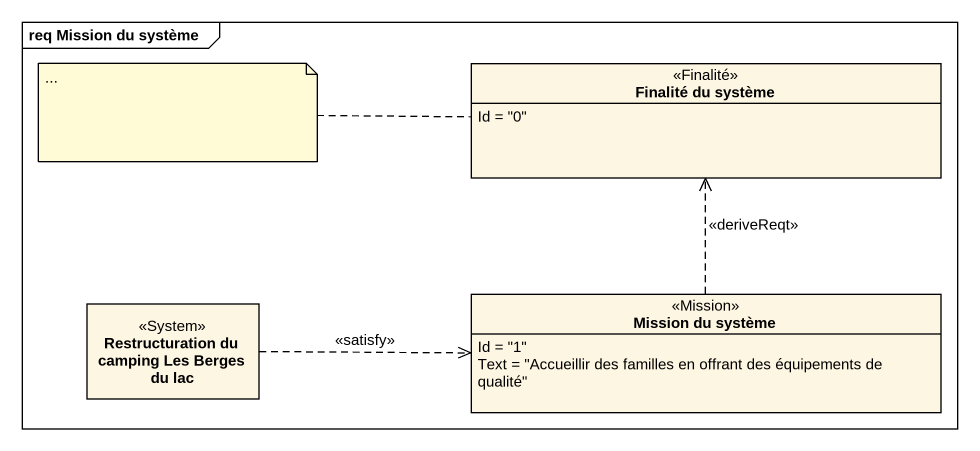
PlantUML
@startuml
mainframe req Mission du système
hide circle
hide empty members
class "Finalité du système" as Finalité_du_système <<Finalité>> {
  Id = "0"
}
class "Restructuration du camping Les Berges du lac" as Restructuration_du_camping <<System>>
class "Mission du système" as Mission_du_système <<Mission>> {
  Id = "1"
  Text = "Accueillir des familles en offrant des équipements de qualité"
}
Restructuration_du_camping .right.> Mission_du_système : <<satisfy>>
Mission_du_système .up.> Finalité_du_système : <<deriveReqt>>
note left of Finalité_du_système : ...
@enduml
